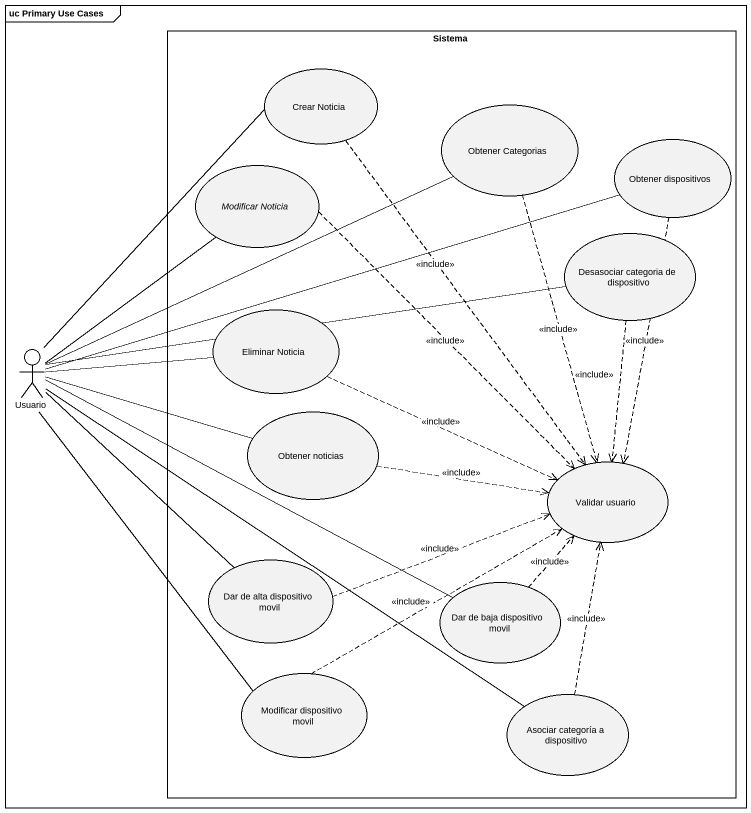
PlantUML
@startuml
mainframe uc Primary Use Cases
rectangle Sistema {
  usecase "Crear Noticia" as Crear_Noticia
  usecase "Obtener Categorias" as Obtener_Categorias
  usecase "Obtener dispositivos" as Obtener_dispositivos
  usecase "Modificar Noticia" as Modificar_Noticia
  usecase "Desasociar categoria de dispositivo" as Desasociar_categoria_de
  usecase "Eliminar Noticia" as Eliminar_Noticia
  usecase "Obtener noticias" as Obtener_noticias
  usecase "Validar usuario" as Validar_usuario
  usecase "Dar de alta dispositivo movil" as Dar_de_alta_dispositivo
  usecase "Dar de baja dispositivo movil" as Dar_de_baja_dispositivo
  usecase "Modificar dispositivo movil" as Modificar_dispositivo_movil
  usecase "Asociar categoría a dispositivo" as Asociar_categoría_a
}
actor Usuario
Crear_Noticia ..> Validar_usuario : <<include>>
Obtener_Categorias ..> Validar_usuario : <<include>>
Obtener_dispositivos ..> Validar_usuario : <<include>>
Modificar_Noticia ..> Validar_usuario : <<include>>
Desasociar_categoria_de ..> Validar_usuario : <<include>>
Eliminar_Noticia .right.> Validar_usuario : <<include>>
Usuario -up- Crear_Noticia
Usuario -right- Obtener_Categorias
Usuario -right- Obtener_dispositivos
Usuario -up- Modificar_Noticia
Usuario -right- Desasociar_categoria_de
Usuario -right- Eliminar_Noticia
Usuario -right- Obtener_noticias
Usuario -- Dar_de_alta_dispositivo
Usuario -right- Dar_de_baja_dispositivo
Usuario -- Modificar_dispositivo_movil
Usuario -- Asociar_categoría_a
Obtener_noticias .right.> Validar_usuario : <<include>>
Dar_de_alta_dispositivo .right.> Validar_usuario : <<include>>
Dar_de_baja_dispositivo .up.> Validar_usuario : <<include>>
Modificar_dispositivo_movil .up.> Validar_usuario : <<include>>
Asociar_categoría_a .up.> Validar_usuario : <<include>>
@enduml
